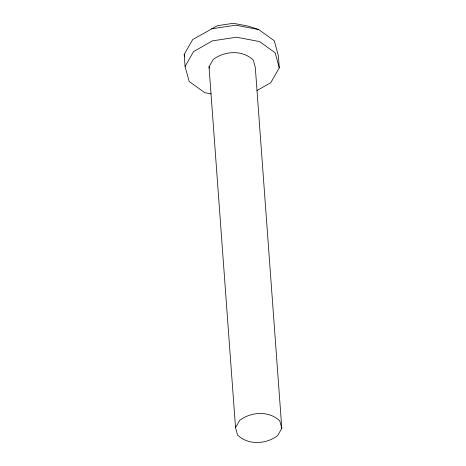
<?xml version="1.0" encoding="UTF-8"?>
<svg xmlns="http://www.w3.org/2000/svg" width="466" height="466" viewBox="0 0 466 466"><rect width="100%" height="100%" fill="white"/><g stroke="black" fill="none" stroke-linecap="round" stroke-linejoin="round"><path stroke-width="0.7" d="M211.063 93.899L204.801 92.705L189.179 81.498L185.072 66.434L184.192 54.406L192.708 39.534L217.366 25.717L233.32 23.3L248.495 26.183L258.659 29.539L274.282 40.752L278.383 55.809L279.268 67.838L270.752 82.709L256.923 90.555M185.072 66.434L193.588 51.563L212.444 40.868L236.582 37.21L259.539 41.567L275.161 52.78L279.268 67.838M209.03 66.795L213.212 59.485C224.676 50.823 242.547 49.676 253.294 60.085L255.31 67.483L281.808 428.341L277.625 435.646C266.162 444.308 248.291 445.455 237.544 435.046L235.528 427.648L209.03 66.795L209.397 68.141M235.528 427.648L239.716 420.344C251.174 411.676 269.045 410.534 279.792 420.938L281.808 428.341M211.558 28.84L235.703 25.181L258.659 29.539M184.192 54.406L184.752 56.462"/></g></svg>
